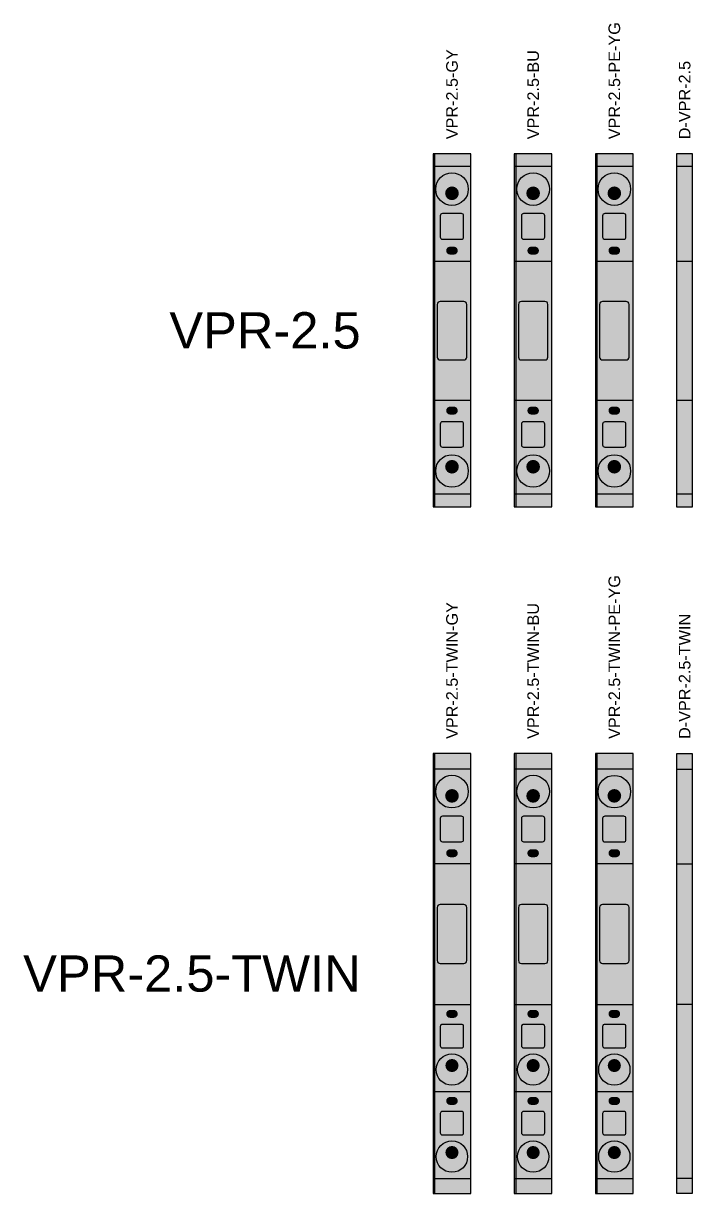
# Model space of a CAD drawing. Header units: millimetres. Extents: x -73 to 58, y -1663 to 37.
# Drawn here: x -56.5 to 35.8, y -402.2 to -240.8 of the extents above; entities that cross this region are included whole.
import ezdxf
from ezdxf.enums import TextEntityAlignment as Align

# ---------------------------------------------------------------- set-up
doc = ezdxf.new("R2010")
doc.units = ezdxf.units.MM
doc.styles.add('VPR_Arial', font='arial.ttf')

# ---------------------------------------------------------------- blocks, each defined once
blk = doc.blocks.new('VPR-2.5-GY')
at = {"true_color": 0x82817d}
blk.add_hatch(color=8, dxfattribs=at).paths.add_polyline_path([(0, -24.35), (5.2, -24.35), (5.2, 24.35), (0, 24.35)])
at = {"true_color": 0x72706d}
for points in [[(0, 22.65), (5.2, 22.65), (5.2, 24.35), (0, 24.35)], [(0, -24.35), (5.2, -24.35), (5.2, -22.55), (0, -22.55)]]:
    blk.add_hatch(color=8, dxfattribs=at).paths.add_polyline_path(points)
at = {"true_color": 0x989692}
for points in [[(0, 9.55), (5.2, 9.55), (5.2, 22.65), (0, 22.65)], [(0, -22.55), (5.2, -22.55), (5.2, -9.65), (0, -9.65)]]:
    blk.add_hatch(color=252, dxfattribs=at).paths.add_polyline_path(points)
at = {"true_color": 0x706f6c}
h = blk.add_hatch(color=8, dxfattribs=at)
edge = h.paths.add_edge_path()
edge.add_arc((2.6, 19.483), 2.25, 0, 360)
at = {"true_color": 0x4f4e4b}
h = blk.add_hatch(color=251, dxfattribs=at)
edge = h.paths.add_edge_path()
edge.add_arc((2.6, 19.168), 1.665, 0, 360)
at = {"true_color": 0x2d2d2b}
h = blk.add_hatch(color=250, dxfattribs=at)
edge = h.paths.add_edge_path()
edge.add_arc((2.6, 18.898), 0.945, 0, 360)
at = {"true_color": 0xe46f30}
for points in [[(1.288, 12.563), (3.912, 12.563, 0.414213562), (4.212, 12.863), (4.212, 15.8, 0.414213562), (3.912, 16.1), (1.288, 16.1, 0.414213562), (0.988, 15.8), (0.988, 12.863, 0.414213562)], [(1.288, -16.1), (3.912, -16.1, 0.414213562), (4.212, -15.8), (4.212, -12.917, 0.414213562), (3.912, -12.617), (1.288, -12.617, 0.414213562), (0.988, -12.917), (0.988, -15.8, 0.414213562)]]:
    blk.add_hatch(color=32, dxfattribs=at).paths.add_polyline_path(points)
at = {"true_color": 0x723718}
for points in [[(0.988, 13.65947), (4.212, 14.57909), (4.212, 15.00353), (0.988, 14.08391)], [(0.988, -15.02027), (4.212, -14.11469), (4.212, -13.69673), (0.988, -14.60231)]]:
    blk.add_hatch(color=36, dxfattribs=at).paths.add_polyline_path(points)
at = {"true_color": 0x3f3f3d}
for points in [[(2.349, 10.441), (2.851, 10.441, 0.414213562), (3.4, 10.99), (3.4, 10.992, 0.414213562), (2.851, 11.541), (2.349, 11.541, 0.414213562), (1.8, 10.992), (1.8, 10.99, 0.414213562)], [(2.349, -11.619), (2.851, -11.619, 0.414213562), (3.4, -11.07), (3.4, -11.068, 0.414213562), (2.851, -10.519), (2.349, -10.519, 0.414213562), (1.8, -11.068), (1.8, -11.07, 0.414213562)]]:
    blk.add_hatch(color=250, dxfattribs=at).paths.add_polyline_path(points)
at = {"true_color": 0x343437}
for points in [[(1.3, 6.35), (3.9, 6.35), (3.9, 8.55), (1.3, 8.55)], [(1.3, -8.65), (3.9, -8.65), (3.9, -6.45), (1.3, -6.45)]]:
    blk.add_hatch(color=250, dxfattribs=at).paths.add_polyline_path(points)
at = {"true_color": 0xa4a29d}
blk.add_hatch(color=253, dxfattribs=at).paths.add_polyline_path([(0.972, -4.082), (4.228, -4.082, 0.414213562), (4.628, -3.682), (4.628, 3.582, 0.414213562), (4.228, 3.982), (0.972, 3.982, 0.414213562), (0.572, 3.582), (0.572, -3.682, 0.414213562)])
at = {"true_color": 0x706f6c}
h = blk.add_hatch(color=8, dxfattribs=at)
edge = h.paths.add_edge_path()
edge.add_arc((2.6, -19.397), 2.25, 0, 360)
at = {"true_color": 0x4f4e4b}
h = blk.add_hatch(color=251, dxfattribs=at)
edge = h.paths.add_edge_path()
edge.add_arc((2.6, -19.082), 1.665, 0, 360)
at = {"true_color": 0x2d2d2b}
h = blk.add_hatch(color=250, dxfattribs=at)
edge = h.paths.add_edge_path()
edge.add_arc((2.6, -18.812), 0.945, 0, 360)
at = {"color": 253, "true_color": 0xaaa8a3}
blk.add_line((0.25, -24.35), (0.25, 24.35), dxfattribs=at)
at = {"color": 251, "true_color": 0x5b5a57}
for p, q in [((0, 22.65), (5.2, 22.65)), ((0, 9.55), (5.2, 9.55)), ((0, -9.65), (5.2, -9.65)), ((0, -22.55), (5.2, -22.55))]:
    blk.add_line(p, q, dxfattribs=at)
blk.add_lwpolyline([(0, -24.35), (5.2, -24.35), (5.2, 24.35), (0, 24.35)], close=True)
at = {"color": 34, "true_color": 0x8d441d}
for points in [[(1.288, 12.563), (3.912, 12.563, 0.414213562), (4.212, 12.863), (4.212, 15.8, 0.414213562), (3.912, 16.1), (1.288, 16.1, 0.414213562), (0.988, 15.8), (0.988, 12.863, 0.414213562)], [(1.288, -16.1), (3.912, -16.1, 0.414213562), (4.212, -15.8), (4.212, -12.917, 0.414213562), (3.912, -12.617), (1.288, -12.617, 0.414213562), (0.988, -12.917), (0.988, -15.8, 0.414213562)]]:
    blk.add_lwpolyline(points, format="xyb", close=True, dxfattribs=at)
at = {"color": 251, "true_color": 0x5b5a57}
blk.add_lwpolyline([(0.972, -4.082), (4.228, -4.082, 0.414213562), (4.628, -3.682), (4.628, 3.582, 0.414213562), (4.228, 3.982), (0.972, 3.982, 0.414213562), (0.572, 3.582), (0.572, -3.682, 0.414213562)], format="xyb", close=True, dxfattribs=at)
at = {"color": 251, "true_color": 0x535250}
for centre in [(2.6, 19.483), (2.6, -19.397)]:
    blk.add_circle(centre, 2.25, dxfattribs=at)
blk = doc.blocks.new('VPR-2.5-BU')
at = {"true_color": 0x22609a}
blk.add_hatch(color=144, dxfattribs=at).paths.add_polyline_path([(0, -24.35), (5.2, -24.35), (5.2, 24.35), (0, 24.35)])
at = {"true_color": 0x1e5487}
for points in [[(0, 22.65), (5.2, 22.65), (5.2, 24.35), (0, 24.35)], [(0, -24.35), (5.2, -24.35), (5.2, -22.55), (0, -22.55)]]:
    blk.add_hatch(color=146, dxfattribs=at).paths.add_polyline_path(points)
at = {"true_color": 0x2870b4}
for points in [[(0, 9.55), (5.2, 9.55), (5.2, 22.65), (0, 22.65)], [(0, -22.55), (5.2, -22.55), (5.2, -9.65), (0, -9.65)]]:
    blk.add_hatch(color=155, dxfattribs=at).paths.add_polyline_path(points)
at = {"true_color": 0x1d5285}
h = blk.add_hatch(color=146, dxfattribs=at)
edge = h.paths.add_edge_path()
edge.add_arc((2.6, 19.483), 2.25, 0, 360)
at = {"true_color": 0x143a5d}
h = blk.add_hatch(color=159, dxfattribs=at)
edge = h.paths.add_edge_path()
edge.add_arc((2.6, 19.168), 1.665, 0, 360)
at = {"true_color": 0x0c2136}
h = blk.add_hatch(color=158, dxfattribs=at)
edge = h.paths.add_edge_path()
edge.add_arc((2.6, 18.898), 0.945, 0, 360)
at = {"true_color": 0xe46f30}
for points in [[(1.288, 12.563), (3.912, 12.563, 0.414213562), (4.212, 12.863), (4.212, 15.8, 0.414213562), (3.912, 16.1), (1.288, 16.1, 0.414213562), (0.988, 15.8), (0.988, 12.863, 0.414213562)], [(1.288, -16.1), (3.912, -16.1, 0.414213562), (4.212, -15.8), (4.212, -12.917, 0.414213562), (3.912, -12.617), (1.288, -12.617, 0.414213562), (0.988, -12.917), (0.988, -15.8, 0.414213562)]]:
    blk.add_hatch(color=32, dxfattribs=at).paths.add_polyline_path(points)
at = {"true_color": 0x723718}
for points in [[(0.988, 13.65947), (4.212, 14.57909), (4.212, 15.00353), (0.988, 14.08391)], [(0.988, -15.02027), (4.212, -14.11469), (4.212, -13.69673), (0.988, -14.60231)]]:
    blk.add_hatch(color=36, dxfattribs=at).paths.add_polyline_path(points)
at = {"true_color": 0x102f4b}
for points in [[(2.349, 10.441), (2.851, 10.441, 0.414213562), (3.4, 10.99), (3.4, 10.992, 0.414213562), (2.851, 11.541), (2.349, 11.541, 0.414213562), (1.8, 10.992), (1.8, 10.99, 0.414213562)], [(2.349, -11.619), (2.851, -11.619, 0.414213562), (3.4, -11.07), (3.4, -11.068, 0.414213562), (2.851, -10.519), (2.349, -10.519, 0.414213562), (1.8, -11.068), (1.8, -11.07, 0.414213562)]]:
    blk.add_hatch(color=158, dxfattribs=at).paths.add_polyline_path(points)
at = {"true_color": 0x343437}
for points in [[(1.3, 6.35), (3.9, 6.35), (3.9, 8.55), (1.3, 8.55)], [(1.3, -8.65), (3.9, -8.65), (3.9, -6.45), (1.3, -6.45)]]:
    blk.add_hatch(color=250, dxfattribs=at).paths.add_polyline_path(points)
at = {"true_color": 0x2b78c2}
blk.add_hatch(color=152, dxfattribs=at).paths.add_polyline_path([(0.972, -4.082), (4.228, -4.082, 0.414213562), (4.628, -3.682), (4.628, 3.582, 0.414213562), (4.228, 3.982), (0.972, 3.982, 0.414213562), (0.572, 3.582), (0.572, -3.682, 0.414213562)])
at = {"true_color": 0x1d5285}
h = blk.add_hatch(color=146, dxfattribs=at)
edge = h.paths.add_edge_path()
edge.add_arc((2.6, -19.397), 2.25, 0, 360)
at = {"true_color": 0x143a5d}
h = blk.add_hatch(color=159, dxfattribs=at)
edge = h.paths.add_edge_path()
edge.add_arc((2.6, -19.082), 1.665, 0, 360)
at = {"true_color": 0x0c2136}
h = blk.add_hatch(color=158, dxfattribs=at)
edge = h.paths.add_edge_path()
edge.add_arc((2.6, -18.812), 0.945, 0, 360)
at = {"color": 152, "true_color": 0x2c7dc9}
blk.add_line((0.25, -24.35), (0.25, 24.35), dxfattribs=at)
at = {"color": 156, "true_color": 0x18436c}
for p, q in [((0, 22.65), (5.2, 22.65)), ((0, 9.55), (5.2, 9.55)), ((0, -9.65), (5.2, -9.65)), ((0, -22.55), (5.2, -22.55))]:
    blk.add_line(p, q, dxfattribs=at)
blk.add_lwpolyline([(0, -24.35), (5.2, -24.35), (5.2, 24.35), (0, 24.35)], close=True)
at = {"color": 34, "true_color": 0x8d441d}
for points in [[(1.288, 12.563), (3.912, 12.563, 0.414213562), (4.212, 12.863), (4.212, 15.8, 0.414213562), (3.912, 16.1), (1.288, 16.1, 0.414213562), (0.988, 15.8), (0.988, 12.863, 0.414213562)], [(1.288, -16.1), (3.912, -16.1, 0.414213562), (4.212, -15.8), (4.212, -12.917, 0.414213562), (3.912, -12.617), (1.288, -12.617, 0.414213562), (0.988, -12.917), (0.988, -15.8, 0.414213562)]]:
    blk.add_lwpolyline(points, format="xyb", close=True, dxfattribs=at)
at = {"color": 156, "true_color": 0x18436c}
blk.add_lwpolyline([(0.972, -4.082), (4.228, -4.082, 0.414213562), (4.628, -3.682), (4.628, 3.582, 0.414213562), (4.228, 3.982), (0.972, 3.982, 0.414213562), (0.572, 3.582), (0.572, -3.682, 0.414213562)], format="xyb", close=True, dxfattribs=at)
at = {"color": 159, "true_color": 0x163d63}
for centre in [(2.6, 19.483), (2.6, -19.397)]:
    blk.add_circle(centre, 2.25, dxfattribs=at)
blk = doc.blocks.new('VPR-2.5-PE-YG')
at = {"true_color": 0x438b60}
blk.add_hatch(color=117, dxfattribs=at).paths.add_polyline_path([(0, -24.35), (5.2, -24.35), (5.2, 24.35), (0, 24.35)])
at = {"true_color": 0x3a7954}
for points in [[(0, 22.65), (5.2, 22.65), (5.2, 24.35), (0, 24.35)], [(0, -24.35), (5.2, -24.35), (5.2, -22.55), (0, -22.55)]]:
    blk.add_hatch(color=107, dxfattribs=at).paths.add_polyline_path(points)
at = {"true_color": 0xc4c45c}
for points in [[(0, 23.4), (5.2, 23.99), (5.2, 24.16), (0, 23.57)], [(0, 22.05), (5.2, 22.09), (5.2, 22.25), (0, 22.22)], [(0, 20.89), (5.2, 19.76), (5.2, 20.16), (0, 21.28)], [(0, 19.23), (5.2, 18.38), (5.2, 18.57), (0, 19.42)], [(0, 18.5), (5.2, 18.75), (5.2, 18.9), (0, 18.66)], [(0, 17.45), (5.2, 16.87), (5.2, 17.05), (0, 17.62)], [(0, 16.59), (5.2, 16.84), (5.2, 17.07), (0, 16.83)], [(0, 15.27), (5.2, 14.09), (5.2, 14.31), (0, 15.49)], [(0, 13.49), (5.2, 13.31), (5.2, 13.68), (0, 13.86)], [(0, 11.82), (5.2, 11.75), (5.2, 12.07), (0, 12.14)], [(0, 10.01), (5.2, 9.45), (5.2, 9.99), (0, 10.55)], [(0, 8.47), (5.2, 8.65), (5.2, 8.93), (0, 8.75)], [(0, 6.63), (5.2, 7.25), (5.2, 7.74), (0, 7.12)], [(0, 5.24), (5.2, 6.18), (5.2, 6.48), (0, 5.54)], [(0, 2.91), (5.2, 2.94), (5.2, 3.48), (0, 3.45)], [(0, 1.59), (5.2, 1.08), (5.2, 1.37), (0, 1.88)], [(0, -0.34), (5.2, -0.2), (5.2, 0.2), (0, 0.07)], [(0, -1.8), (5.2, -1.59), (5.2, -1.1), (0, -1.31)], [(0, -2.85), (5.2, -3.85), (5.2, -3.68), (0, -2.68)], [(0, -4.57), (5.2, -4.36), (5.2, -3.94), (0, -4.15)], [(0, -6.11), (5.2, -5.86), (5.2, -5.5), (0, -5.75)], [(0, -7.92), (5.2, -6.9), (5.2, -6.53), (0, -7.55)], [(0, -9.47), (5.2, -9.25), (5.2, -8.84), (0, -9.06)], [(0, -10.46), (5.2, -9.75), (5.2, -9.6), (0, -10.31)], [(0, -12.21), (5.2, -11.78), (5.2, -11.52), (0, -11.95)], [(0, -13.78), (5.2, -12.95), (5.2, -12.55), (0, -13.38)], [(0, -15.6), (5.2, -14.84), (5.2, -14.3), (0, -15.05)], [(0, -16.62), (5.2, -16.61), (5.2, -16.42), (0, -16.43)], [(0, -18.1), (5.2, -16.98), (5.2, -16.56), (0, -17.68)], [(0, -20.11), (5.2, -21.08), (5.2, -20.68), (0, -19.71)], [(0, -20.95), (5.2, -20.8), (5.2, -20.51), (0, -20.67)], [(0, -22.71), (5.2, -23.59), (5.2, -23.42), (0, -22.54)], [(0, -24.01), (5.2, -24.35), (5.2, -23.91), (0, -23.57)]]:
    blk.add_hatch(color=53, dxfattribs=at).paths.add_polyline_path(points)
at = {"true_color": 0x4ea270}
for points in [[(0, 9.55), (5.2, 9.55), (5.2, 22.65), (0, 22.65)], [(0, -22.55), (5.2, -22.55), (5.2, -9.65), (0, -9.65)]]:
    blk.add_hatch(color=115, dxfattribs=at).paths.add_polyline_path(points)
at = {"true_color": 0x397752}
h = blk.add_hatch(color=107, dxfattribs=at)
edge = h.paths.add_edge_path()
edge.add_arc((2.6, 19.48), 2.25, 0, 360)
at = {"true_color": 0x28543a}
h = blk.add_hatch(color=119, dxfattribs=at)
edge = h.paths.add_edge_path()
edge.add_arc((2.6, 19.17), 1.67, 0, 360)
at = {"true_color": 0x173021}
h = blk.add_hatch(color=99, dxfattribs=at)
edge = h.paths.add_edge_path()
edge.add_arc((2.6, 18.9), 0.945, 0, 360)
at = {"true_color": 0xe46f30}
for points in [[(1.29, 12.56), (3.91, 12.56, 0.414214), (4.21, 12.86), (4.21, 15.8, 0.414214), (3.91, 16.1), (1.29, 16.1, 0.414214), (0.99, 15.8), (0.99, 12.86, 0.414214)], [(1.29, -16.1), (3.91, -16.1, 0.414214), (4.21, -15.8), (4.21, -12.92, 0.414214), (3.91, -12.62), (1.29, -12.62, 0.414214), (0.99, -12.92), (0.99, -15.8, 0.414214)]]:
    blk.add_hatch(color=32, dxfattribs=at).paths.add_polyline_path(points)
at = {"true_color": 0x723718}
for points in [[(0.99, 13.66), (4.21, 14.58), (4.21, 15), (0.99, 14.08)], [(0.99, -15.02), (4.21, -14.11), (4.21, -13.7), (0.99, -14.6)]]:
    blk.add_hatch(color=36, dxfattribs=at).paths.add_polyline_path(points)
at = {"true_color": 0x20442f}
for points in [[(2.35, 10.44), (2.85, 10.44, 0.414214), (3.4, 10.99), (3.4, 10.99, 0.414214), (2.85, 11.54), (2.35, 11.54, 0.414214), (1.8, 10.99), (1.8, 10.99, 0.414214)], [(2.35, -11.62), (2.85, -11.62, 0.414214), (3.4, -11.07), (3.4, -11.07, 0.414214), (2.85, -10.52), (2.35, -10.52, 0.414214), (1.8, -11.07), (1.8, -11.07, 0.414214)]]:
    blk.add_hatch(color=109, dxfattribs=at).paths.add_polyline_path(points)
at = {"true_color": 0x343437}
for points in [[(1.3, 6.35), (3.9, 6.35), (3.9, 8.55), (1.3, 8.55)], [(1.3, -8.65), (3.9, -8.65), (3.9, -6.45), (1.3, -6.45)]]:
    blk.add_hatch(color=250, dxfattribs=at).paths.add_polyline_path(points)
at = {"true_color": 0x4a996a}
blk.add_hatch(color=115, dxfattribs=at).paths.add_polyline_path([(0.97, -4.08), (4.23, -4.08, 0.414214), (4.63, -3.68), (4.63, 3.58, 0.414214), (4.23, 3.98), (0.97, 3.98, 0.414214), (0.57, 3.58), (0.57, -3.68, 0.414214)])
at = {"true_color": 0x397752}
h = blk.add_hatch(color=107, dxfattribs=at)
edge = h.paths.add_edge_path()
edge.add_arc((2.6, -19.4), 2.25, 0, 360)
at = {"true_color": 0x28543a}
h = blk.add_hatch(color=119, dxfattribs=at)
edge = h.paths.add_edge_path()
edge.add_arc((2.6, -19.08), 1.67, 0, 360)
at = {"true_color": 0x173021}
h = blk.add_hatch(color=99, dxfattribs=at)
edge = h.paths.add_edge_path()
edge.add_arc((2.6, -18.81), 0.945, 0, 360)
at = {"color": 103, "true_color": 0x57b57d}
blk.add_line((0.25, -24.35), (0.25, 24.35), dxfattribs=at)
at = {"color": 129, "true_color": 0x2e6143}
for p, q in [((0, 22.65), (5.2, 22.65)), ((0, 9.55), (5.2, 9.55)), ((0, -9.65), (5.2, -9.65)), ((0, -22.55), (5.2, -22.55))]:
    blk.add_line(p, q, dxfattribs=at)
blk.add_lwpolyline([(0, -24.35), (5.2, -24.35), (5.2, 24.35), (0, 24.35)], close=True)
at = {"color": 34, "true_color": 0x8d441d}
for points in [[(1.29, 12.56), (3.91, 12.56, 0.414214), (4.21, 12.86), (4.21, 15.8, 0.414214), (3.91, 16.1), (1.29, 16.1, 0.414214), (0.99, 15.8), (0.99, 12.86, 0.414214)], [(1.29, -16.1), (3.91, -16.1, 0.414214), (4.21, -15.8), (4.21, -12.92, 0.414214), (3.91, -12.62), (1.29, -12.62, 0.414214), (0.99, -12.92), (0.99, -15.8, 0.414214)]]:
    blk.add_lwpolyline(points, format="xyb", close=True, dxfattribs=at)
at = {"color": 129, "true_color": 0x2e6143}
blk.add_lwpolyline([(0.97, -4.08), (4.23, -4.08, 0.414214), (4.63, -3.68), (4.63, 3.58, 0.414214), (4.23, 3.98), (0.97, 3.98, 0.414214), (0.57, 3.58), (0.57, -3.68, 0.414214)], format="xyb", close=True, dxfattribs=at)
at = {"color": 119, "true_color": 0x2a593d}
for centre in [(2.6, 19.48), (2.6, -19.4)]:
    blk.add_circle(centre, 2.25, dxfattribs=at)
blk = doc.blocks.new('D-VPR-2.5')
at = {"true_color": 0xaba7a1}
blk.add_hatch(color=253, dxfattribs=at).paths.add_polyline_path([(0, -24.35), (2.2, -24.35), (2.2, 24.35), (0, 24.35)])
at = {"true_color": 0xb5b1aa}
for points in [[(0, 9.55), (2.2, 9.55), (2.2, 22.65), (0, 22.65)], [(0, -22.55), (2.2, -22.55), (2.2, -9.65), (0, -9.65)]]:
    blk.add_hatch(color=253, dxfattribs=at).paths.add_polyline_path(points)
at = {"color": 8, "true_color": 0x777470}
for p, q in [((0, 22.65), (2.2, 22.65)), ((0, 9.55), (2.2, 9.55)), ((0, -9.65), (2.2, -9.65)), ((0, -22.55), (2.2, -22.55))]:
    blk.add_line(p, q, dxfattribs=at)
blk.add_lwpolyline([(0, -24.35), (2.2, -24.35), (2.2, 24.35), (0, 24.35)], close=True)
blk = doc.blocks.new('VPR-2.5-TWIN-GY')
at = {"true_color": 0x82817d}
blk.add_hatch(color=8, dxfattribs=at).paths.add_polyline_path([(0, -30.35), (5.2, -30.35), (5.2, 30.35), (0, 30.35)])
at = {"true_color": 0x72706d}
for points in [[(0, 28.25), (5.2, 28.25), (5.2, 30.35), (0, 30.35)], [(0, -30.35), (5.2, -30.35), (5.2, -28.25), (0, -28.25)]]:
    blk.add_hatch(color=8, dxfattribs=at).paths.add_polyline_path(points)
at = {"true_color": 0x989692}
for points in [[(0, 15.15), (5.2, 15.15), (5.2, 28.25), (0, 28.25)], [(0, -28.25), (5.2, -28.25), (5.2, -4.25), (0, -4.25)]]:
    blk.add_hatch(color=252, dxfattribs=at).paths.add_polyline_path(points)
at = {"true_color": 0x706f6c}
h = blk.add_hatch(color=8, dxfattribs=at)
edge = h.paths.add_edge_path()
edge.add_arc((2.6, 25.083), 2.25, 0, 360)
at = {"true_color": 0x4f4e4b}
h = blk.add_hatch(color=251, dxfattribs=at)
edge = h.paths.add_edge_path()
edge.add_arc((2.6, 24.768), 1.665, 0, 360)
at = {"true_color": 0x2d2d2b}
h = blk.add_hatch(color=250, dxfattribs=at)
edge = h.paths.add_edge_path()
edge.add_arc((2.6, 24.498), 0.945, 0, 360)
at = {"true_color": 0xe46f30}
for points in [[(1.288, 18.163), (3.912, 18.163, 0.41421356), (4.212, 18.463), (4.212, 21.4, 0.41421356), (3.912, 21.7), (1.288, 21.7, 0.41421356), (0.988, 21.4), (0.988, 18.463, 0.41421356)], [(1.288, -10.25), (3.912, -10.25, 0.41421356), (4.212, -9.95), (4.212, -7.31, 0.41421356), (3.912, -7.01), (1.288, -7.01, 0.41421356), (0.988, -7.31), (0.988, -9.95, 0.41421356)], [(1.288, -22.25), (3.912, -22.25, 0.41421356), (4.212, -21.95), (4.212, -19.31, 0.41421356), (3.912, -19.01), (1.288, -19.01, 0.41421356), (0.988, -19.31), (0.988, -21.95, 0.41421356)]]:
    blk.add_hatch(color=32, dxfattribs=at).paths.add_polyline_path(points)
at = {"true_color": 0x723718}
for points in [[(0.988, 19.2595), (4.212, 20.1791), (4.212, 20.6035), (0.988, 19.6839)], [(0.988, -9.2456), (4.212, -8.4032), (4.212, -8.0144), (0.988, -8.8568)], [(0.988, -21.2456), (4.212, -20.4032), (4.212, -20.0144), (0.988, -20.8568)]]:
    blk.add_hatch(color=36, dxfattribs=at).paths.add_polyline_path(points)
at = {"true_color": 0x3f3f3d}
for points in [[(2.349, 16.041), (2.851, 16.041, 0.41421356), (3.4, 16.59), (3.4, 16.592, 0.41421356), (2.851, 17.141), (2.349, 17.141, 0.41421356), (1.8, 16.592), (1.8, 16.59, 0.41421356)], [(2.349, -6.12), (2.851, -6.12, 0.41421356), (3.4, -5.571), (3.4, -5.569, 0.41421356), (2.851, -5.02), (2.349, -5.02, 0.41421356), (1.8, -5.569), (1.8, -5.571, 0.41421356)], [(2.349, -18.12), (2.851, -18.12, 0.41421356), (3.4, -17.571), (3.4, -17.569, 0.41421356), (2.851, -17.02), (2.349, -17.02, 0.41421356), (1.8, -17.569), (1.8, -17.571, 0.41421356)]]:
    blk.add_hatch(color=250, dxfattribs=at).paths.add_polyline_path(points)
at = {"true_color": 0x343437}
for points in [[(1.3, 11.95), (3.9, 11.95), (3.9, 14.15), (1.3, 14.15)], [(1.3, -3.25), (3.9, -3.25), (3.9, -1.05), (1.3, -1.05)]]:
    blk.add_hatch(color=250, dxfattribs=at).paths.add_polyline_path(points)
at = {"true_color": 0xa4a29d}
blk.add_hatch(color=253, dxfattribs=at).paths.add_polyline_path([(0.972, 1.376), (4.228, 1.376, 0.41421356), (4.628, 1.776), (4.628, 9.124, 0.41421356), (4.228, 9.524), (0.972, 9.524, 0.41421356), (0.572, 9.124), (0.572, 1.776, 0.41421356)])
at = {"true_color": 0x706f6c}
h = blk.add_hatch(color=8, dxfattribs=at)
edge = h.paths.add_edge_path()
edge.add_arc((2.6, -13.25), 2.16, 0, 360)
at = {"true_color": 0x4f4e4b}
h = blk.add_hatch(color=251, dxfattribs=at)
edge = h.paths.add_edge_path()
edge.add_arc((2.6, -12.9476), 1.5984, 0, 360)
at = {"true_color": 0x2d2d2b}
h = blk.add_hatch(color=250, dxfattribs=at)
edge = h.paths.add_edge_path()
edge.add_arc((2.6, -12.6884), 0.9072, 0, 360)
at = {"true_color": 0x706f6c}
h = blk.add_hatch(color=8, dxfattribs=at)
edge = h.paths.add_edge_path()
edge.add_arc((2.6, -25.25), 2.16, 0, 360)
at = {"true_color": 0x4f4e4b}
h = blk.add_hatch(color=251, dxfattribs=at)
edge = h.paths.add_edge_path()
edge.add_arc((2.6, -24.9476), 1.5984, 0, 360)
at = {"true_color": 0x2d2d2b}
h = blk.add_hatch(color=250, dxfattribs=at)
edge = h.paths.add_edge_path()
edge.add_arc((2.6, -24.6884), 0.9072, 0, 360)
at = {"color": 253, "true_color": 0xaaa8a3}
blk.add_line((0.25, -30.35), (0.25, 30.35), dxfattribs=at)
at = {"color": 251, "true_color": 0x5b5a57}
for p, q in [((0, 28.25), (5.2, 28.25)), ((0, 15.15), (5.2, 15.15)), ((0, -4.25), (5.2, -4.25)), ((0, -16.25), (5.2, -16.25)), ((0, -28.25), (5.2, -28.25))]:
    blk.add_line(p, q, dxfattribs=at)
blk.add_lwpolyline([(0, -30.35), (5.2, -30.35), (5.2, 30.35), (0, 30.35)], close=True)
at = {"color": 34, "true_color": 0x8d441d}
for points in [[(1.288, 18.163), (3.912, 18.163, 0.41421356), (4.212, 18.463), (4.212, 21.4, 0.41421356), (3.912, 21.7), (1.288, 21.7, 0.41421356), (0.988, 21.4), (0.988, 18.463, 0.41421356)], [(1.288, -10.25), (3.912, -10.25, 0.41421356), (4.212, -9.95), (4.212, -7.31, 0.41421356), (3.912, -7.01), (1.288, -7.01, 0.41421356), (0.988, -7.31), (0.988, -9.95, 0.41421356)], [(1.288, -22.25), (3.912, -22.25, 0.41421356), (4.212, -21.95), (4.212, -19.31, 0.41421356), (3.912, -19.01), (1.288, -19.01, 0.41421356), (0.988, -19.31), (0.988, -21.95, 0.41421356)]]:
    blk.add_lwpolyline(points, format="xyb", close=True, dxfattribs=at)
at = {"color": 251, "true_color": 0x5b5a57}
blk.add_lwpolyline([(0.972, 1.376), (4.228, 1.376, 0.41421356), (4.628, 1.776), (4.628, 9.124, 0.41421356), (4.228, 9.524), (0.972, 9.524, 0.41421356), (0.572, 9.124), (0.572, 1.776, 0.41421356)], format="xyb", close=True, dxfattribs=at)
at = {"color": 251, "true_color": 0x535250}
for centre, radius in [((2.6, 25.083), 2.25), ((2.6, -13.25), 2.16), ((2.6, -25.25), 2.16)]:
    blk.add_circle(centre, radius, dxfattribs=at)
blk = doc.blocks.new('VPR-2.5-TWIN-BU')
at = {"true_color": 0x22609a}
blk.add_hatch(color=144, dxfattribs=at).paths.add_polyline_path([(0, -30.35), (5.2, -30.35), (5.2, 30.35), (0, 30.35)])
at = {"true_color": 0x1e5487}
for points in [[(0, 28.25), (5.2, 28.25), (5.2, 30.35), (0, 30.35)], [(0, -30.35), (5.2, -30.35), (5.2, -28.25), (0, -28.25)]]:
    blk.add_hatch(color=146, dxfattribs=at).paths.add_polyline_path(points)
at = {"true_color": 0x2870b4}
for points in [[(0, 15.15), (5.2, 15.15), (5.2, 28.25), (0, 28.25)], [(0, -28.25), (5.2, -28.25), (5.2, -4.25), (0, -4.25)]]:
    blk.add_hatch(color=155, dxfattribs=at).paths.add_polyline_path(points)
at = {"true_color": 0x1d5285}
h = blk.add_hatch(color=146, dxfattribs=at)
edge = h.paths.add_edge_path()
edge.add_arc((2.6, 25.083), 2.25, 0, 360)
at = {"true_color": 0x143a5d}
h = blk.add_hatch(color=159, dxfattribs=at)
edge = h.paths.add_edge_path()
edge.add_arc((2.6, 24.768), 1.665, 0, 360)
at = {"true_color": 0x0c2136}
h = blk.add_hatch(color=158, dxfattribs=at)
edge = h.paths.add_edge_path()
edge.add_arc((2.6, 24.498), 0.945, 0, 360)
at = {"true_color": 0xe46f30}
for points in [[(1.288, 18.163), (3.912, 18.163, 0.41421356), (4.212, 18.463), (4.212, 21.4, 0.41421356), (3.912, 21.7), (1.288, 21.7, 0.41421356), (0.988, 21.4), (0.988, 18.463, 0.41421356)], [(1.288, -10.25), (3.912, -10.25, 0.41421356), (4.212, -9.95), (4.212, -7.31, 0.41421356), (3.912, -7.01), (1.288, -7.01, 0.41421356), (0.988, -7.31), (0.988, -9.95, 0.41421356)], [(1.288, -22.25), (3.912, -22.25, 0.41421356), (4.212, -21.95), (4.212, -19.31, 0.41421356), (3.912, -19.01), (1.288, -19.01, 0.41421356), (0.988, -19.31), (0.988, -21.95, 0.41421356)]]:
    blk.add_hatch(color=32, dxfattribs=at).paths.add_polyline_path(points)
at = {"true_color": 0x723718}
for points in [[(0.988, 19.2595), (4.212, 20.1791), (4.212, 20.6035), (0.988, 19.6839)], [(0.988, -9.2456), (4.212, -8.4032), (4.212, -8.0144), (0.988, -8.8568)], [(0.988, -21.2456), (4.212, -20.4032), (4.212, -20.0144), (0.988, -20.8568)]]:
    blk.add_hatch(color=36, dxfattribs=at).paths.add_polyline_path(points)
at = {"true_color": 0x102f4b}
for points in [[(2.349, 16.041), (2.851, 16.041, 0.41421356), (3.4, 16.59), (3.4, 16.592, 0.41421356), (2.851, 17.141), (2.349, 17.141, 0.41421356), (1.8, 16.592), (1.8, 16.59, 0.41421356)], [(2.349, -6.12), (2.851, -6.12, 0.41421356), (3.4, -5.571), (3.4, -5.569, 0.41421356), (2.851, -5.02), (2.349, -5.02, 0.41421356), (1.8, -5.569), (1.8, -5.571, 0.41421356)], [(2.349, -18.12), (2.851, -18.12, 0.41421356), (3.4, -17.571), (3.4, -17.569, 0.41421356), (2.851, -17.02), (2.349, -17.02, 0.41421356), (1.8, -17.569), (1.8, -17.571, 0.41421356)]]:
    blk.add_hatch(color=158, dxfattribs=at).paths.add_polyline_path(points)
at = {"true_color": 0x343437}
for points in [[(1.3, 11.95), (3.9, 11.95), (3.9, 14.15), (1.3, 14.15)], [(1.3, -3.25), (3.9, -3.25), (3.9, -1.05), (1.3, -1.05)]]:
    blk.add_hatch(color=250, dxfattribs=at).paths.add_polyline_path(points)
at = {"true_color": 0x2b78c2}
blk.add_hatch(color=152, dxfattribs=at).paths.add_polyline_path([(0.972, 1.376), (4.228, 1.376, 0.41421356), (4.628, 1.776), (4.628, 9.124, 0.41421356), (4.228, 9.524), (0.972, 9.524, 0.41421356), (0.572, 9.124), (0.572, 1.776, 0.41421356)])
at = {"true_color": 0x1d5285}
h = blk.add_hatch(color=146, dxfattribs=at)
edge = h.paths.add_edge_path()
edge.add_arc((2.6, -13.25), 2.16, 0, 360)
at = {"true_color": 0x143a5d}
h = blk.add_hatch(color=159, dxfattribs=at)
edge = h.paths.add_edge_path()
edge.add_arc((2.6, -12.9476), 1.5984, 0, 360)
at = {"true_color": 0x0c2136}
h = blk.add_hatch(color=158, dxfattribs=at)
edge = h.paths.add_edge_path()
edge.add_arc((2.6, -12.6884), 0.9072, 0, 360)
at = {"true_color": 0x1d5285}
h = blk.add_hatch(color=146, dxfattribs=at)
edge = h.paths.add_edge_path()
edge.add_arc((2.6, -25.25), 2.16, 0, 360)
at = {"true_color": 0x143a5d}
h = blk.add_hatch(color=159, dxfattribs=at)
edge = h.paths.add_edge_path()
edge.add_arc((2.6, -24.9476), 1.5984, 0, 360)
at = {"true_color": 0x0c2136}
h = blk.add_hatch(color=158, dxfattribs=at)
edge = h.paths.add_edge_path()
edge.add_arc((2.6, -24.6884), 0.9072, 0, 360)
at = {"color": 152, "true_color": 0x2c7dc9}
blk.add_line((0.25, -30.35), (0.25, 30.35), dxfattribs=at)
at = {"color": 156, "true_color": 0x18436c}
for p, q in [((0, 28.25), (5.2, 28.25)), ((0, 15.15), (5.2, 15.15)), ((0, -4.25), (5.2, -4.25)), ((0, -16.25), (5.2, -16.25)), ((0, -28.25), (5.2, -28.25))]:
    blk.add_line(p, q, dxfattribs=at)
blk.add_lwpolyline([(0, -30.35), (5.2, -30.35), (5.2, 30.35), (0, 30.35)], close=True)
at = {"color": 34, "true_color": 0x8d441d}
for points in [[(1.288, 18.163), (3.912, 18.163, 0.41421356), (4.212, 18.463), (4.212, 21.4, 0.41421356), (3.912, 21.7), (1.288, 21.7, 0.41421356), (0.988, 21.4), (0.988, 18.463, 0.41421356)], [(1.288, -10.25), (3.912, -10.25, 0.41421356), (4.212, -9.95), (4.212, -7.31, 0.41421356), (3.912, -7.01), (1.288, -7.01, 0.41421356), (0.988, -7.31), (0.988, -9.95, 0.41421356)], [(1.288, -22.25), (3.912, -22.25, 0.41421356), (4.212, -21.95), (4.212, -19.31, 0.41421356), (3.912, -19.01), (1.288, -19.01, 0.41421356), (0.988, -19.31), (0.988, -21.95, 0.41421356)]]:
    blk.add_lwpolyline(points, format="xyb", close=True, dxfattribs=at)
at = {"color": 156, "true_color": 0x18436c}
blk.add_lwpolyline([(0.972, 1.376), (4.228, 1.376, 0.41421356), (4.628, 1.776), (4.628, 9.124, 0.41421356), (4.228, 9.524), (0.972, 9.524, 0.41421356), (0.572, 9.124), (0.572, 1.776, 0.41421356)], format="xyb", close=True, dxfattribs=at)
at = {"color": 159, "true_color": 0x163d63}
for centre, radius in [((2.6, 25.083), 2.25), ((2.6, -13.25), 2.16), ((2.6, -25.25), 2.16)]:
    blk.add_circle(centre, radius, dxfattribs=at)
blk = doc.blocks.new('VPR-2.5-TWIN-PE-YG')
at = {"true_color": 0x438b60}
blk.add_hatch(color=117, dxfattribs=at).paths.add_polyline_path([(0, -30.35), (5.2, -30.35), (5.2, 30.35), (0, 30.35)])
at = {"true_color": 0x3a7954}
for points in [[(0, 28.25), (5.2, 28.25), (5.2, 30.35), (0, 30.35)], [(0, -30.35), (5.2, -30.35), (5.2, -28.25), (0, -28.25)]]:
    blk.add_hatch(color=107, dxfattribs=at).paths.add_polyline_path(points)
at = {"true_color": 0xc4c45c}
for points in [[(0, 29.28), (5.2, 29.28), (5.2, 29.52), (0, 29.52)], [(0, 28.09), (5.2, 27.27), (5.2, 27.8), (0, 28.62)], [(0, 27.09), (5.2, 27.52), (5.2, 27.91), (0, 27.49)], [(0, 25.68), (5.2, 25.4), (5.2, 25.93), (0, 26.22)], [(0, 24.74), (5.2, 24.09), (5.2, 24.26), (0, 24.91)], [(0, 22.87), (5.2, 23.63), (5.2, 24.18), (0, 23.42)], [(0, 20.89), (5.2, 21.92), (5.2, 22.44), (0, 21.42)], [(0, 19.82), (5.2, 19.57), (5.2, 19.84), (0, 20.1)], [(0, 18.39), (5.2, 18.23), (5.2, 18.47), (0, 18.62)], [(0, 16.79), (5.2, 17.98), (5.2, 18.16), (0, 16.97)], [(0, 15.1), (5.2, 16.27), (5.2, 16.73), (0, 15.57)], [(0, 13.48), (5.2, 13.8), (5.2, 14.32), (0, 14.01)], [(0, 12.47), (5.2, 12.63), (5.2, 12.81), (0, 12.64)], [(0, 11.22), (5.2, 11.45), (5.2, 11.64), (0, 11.41)], [(0, 9.88), (5.2, 10.21), (5.2, 10.52), (0, 10.19)], [(0, 7.88), (5.2, 8.72), (5.2, 9.07), (0, 8.23)], [(0, 6.07), (5.2, 5.13), (5.2, 5.57), (0, 6.51)], [(0, 4.42), (5.2, 5.15), (5.2, 5.54), (0, 4.8)], [(0, 3.24), (5.2, 3.52), (5.2, 4.03), (0, 3.76)], [(0, 1.17), (5.2, 1.95), (5.2, 2.37), (0, 1.6)], [(0, -0.03), (5.2, -0.24), (5.2, 0.01), (0, 0.22)], [(0, -1.37), (5.2, -1.28), (5.2, -0.98), (0, -1.06)], [(0, -2.42), (5.2, -2.98), (5.2, -2.77), (0, -2.21)], [(0, -3.57), (5.2, -3.33), (5.2, -3.16), (0, -3.4)], [(0, -5.76), (5.2, -4.73), (5.2, -4.35), (0, -5.37)], [(0, -4.73), (5.2, -5.56), (5.2, -5.39), (0, -4.56)], [(0, -6.88), (5.2, -5.95), (5.2, -5.5), (0, -6.44)], [(0, -8.56), (5.2, -8.26), (5.2, -8), (0, -8.3)], [(0, -10.22), (5.2, -10.17), (5.2, -9.78), (0, -9.82)], [(0, -11.56), (5.2, -12.66), (5.2, -12.14), (0, -11.04)], [(0, -12.64), (5.2, -13.4), (5.2, -12.92), (0, -12.16)], [(0, -14.4), (5.2, -14.58), (5.2, -14.09), (0, -13.9)], [(0, -16.01), (5.2, -15.39), (5.2, -14.92), (0, -15.53)], [(0, -17.49), (5.2, -17.07), (5.2, -16.73), (0, -17.15)], [(0, -18.47), (5.2, -18.19), (5.2, -18.01), (0, -18.29)], [(0, -19.44), (5.2, -19.37), (5.2, -19.11), (0, -19.18)], [(0, -21.3), (5.2, -21.82), (5.2, -21.37), (0, -20.85)], [(0, -22.3), (5.2, -23.13), (5.2, -22.72), (0, -21.9)], [(0, -23.61), (5.2, -24.69), (5.2, -24.2), (0, -23.11)], [(0, -24.46), (5.2, -25.06), (5.2, -24.73), (0, -24.13)], [(0, -26.07), (5.2, -25.09), (5.2, -24.85), (0, -25.82)], [(0, -27.64), (5.2, -28.25), (5.2, -27.96), (0, -27.36)], [(0, -29.84), (5.2, -28.67), (5.2, -28.2), (0, -29.37)]]:
    blk.add_hatch(color=53, dxfattribs=at).paths.add_polyline_path(points)
at = {"true_color": 0x4ea270}
for points in [[(0, 15.15), (5.2, 15.15), (5.2, 28.25), (0, 28.25)], [(0, -28.25), (5.2, -28.25), (5.2, -4.25), (0, -4.25)]]:
    blk.add_hatch(color=115, dxfattribs=at).paths.add_polyline_path(points)
at = {"true_color": 0x397752}
h = blk.add_hatch(color=107, dxfattribs=at)
edge = h.paths.add_edge_path()
edge.add_arc((2.6, 25.08), 2.25, 0, 360)
at = {"true_color": 0x28543a}
h = blk.add_hatch(color=119, dxfattribs=at)
edge = h.paths.add_edge_path()
edge.add_arc((2.6, 24.77), 1.67, 0, 360)
at = {"true_color": 0x173021}
h = blk.add_hatch(color=99, dxfattribs=at)
edge = h.paths.add_edge_path()
edge.add_arc((2.6, 24.5), 0.945, 0, 360)
at = {"true_color": 0xe46f30}
for points in [[(1.29, 18.16), (3.91, 18.16, 0.414214), (4.21, 18.46), (4.21, 21.4, 0.414214), (3.91, 21.7), (1.29, 21.7, 0.414214), (0.99, 21.4), (0.99, 18.46, 0.414214)], [(1.29, -10.25), (3.91, -10.25, 0.414214), (4.21, -9.95), (4.21, -7.31, 0.414214), (3.91, -7.01), (1.29, -7.01, 0.414214), (0.99, -7.31), (0.99, -9.95, 0.414214)], [(1.29, -22.25), (3.91, -22.25, 0.414214), (4.21, -21.95), (4.21, -19.31, 0.414214), (3.91, -19.01), (1.29, -19.01, 0.414214), (0.99, -19.31), (0.99, -21.95, 0.414214)]]:
    blk.add_hatch(color=32, dxfattribs=at).paths.add_polyline_path(points)
at = {"true_color": 0x723718}
for points in [[(0.99, 19.26), (4.21, 20.18), (4.21, 20.6), (0.99, 19.68)], [(0.99, -9.25), (4.21, -8.4), (4.21, -8.01), (0.99, -8.86)], [(0.99, -21.25), (4.21, -20.4), (4.21, -20.01), (0.99, -20.86)]]:
    blk.add_hatch(color=36, dxfattribs=at).paths.add_polyline_path(points)
at = {"true_color": 0x20442f}
for points in [[(2.35, 16.04), (2.85, 16.04, 0.414214), (3.4, 16.59), (3.4, 16.59, 0.414214), (2.85, 17.14), (2.35, 17.14, 0.414214), (1.8, 16.59), (1.8, 16.59, 0.414214)], [(2.35, -6.12), (2.85, -6.12, 0.414214), (3.4, -5.57), (3.4, -5.57, 0.414214), (2.85, -5.02), (2.35, -5.02, 0.414214), (1.8, -5.57), (1.8, -5.57, 0.414214)], [(2.35, -18.12), (2.85, -18.12, 0.414214), (3.4, -17.57), (3.4, -17.57, 0.414214), (2.85, -17.02), (2.35, -17.02, 0.414214), (1.8, -17.57), (1.8, -17.57, 0.414214)]]:
    blk.add_hatch(color=109, dxfattribs=at).paths.add_polyline_path(points)
at = {"true_color": 0x343437}
for points in [[(1.3, 11.95), (3.9, 11.95), (3.9, 14.15), (1.3, 14.15)], [(1.3, -3.25), (3.9, -3.25), (3.9, -1.05), (1.3, -1.05)]]:
    blk.add_hatch(color=250, dxfattribs=at).paths.add_polyline_path(points)
at = {"true_color": 0x4a996a}
blk.add_hatch(color=115, dxfattribs=at).paths.add_polyline_path([(0.97, 1.38), (4.23, 1.38, 0.414214), (4.63, 1.78), (4.63, 9.12, 0.414214), (4.23, 9.52), (0.97, 9.52, 0.414214), (0.57, 9.12), (0.57, 1.78, 0.414214)])
at = {"true_color": 0x397752}
h = blk.add_hatch(color=107, dxfattribs=at)
edge = h.paths.add_edge_path()
edge.add_arc((2.6, -13.25), 2.16, 0, 360)
at = {"true_color": 0x28543a}
h = blk.add_hatch(color=119, dxfattribs=at)
edge = h.paths.add_edge_path()
edge.add_arc((2.6, -12.95), 1.6, 0, 360)
at = {"true_color": 0x173021}
h = blk.add_hatch(color=99, dxfattribs=at)
edge = h.paths.add_edge_path()
edge.add_arc((2.6, -12.69), 0.907, 0, 360)
at = {"true_color": 0x397752}
h = blk.add_hatch(color=107, dxfattribs=at)
edge = h.paths.add_edge_path()
edge.add_arc((2.6, -25.25), 2.16, 0, 360)
at = {"true_color": 0x28543a}
h = blk.add_hatch(color=119, dxfattribs=at)
edge = h.paths.add_edge_path()
edge.add_arc((2.6, -24.95), 1.6, 0, 360)
at = {"true_color": 0x173021}
h = blk.add_hatch(color=99, dxfattribs=at)
edge = h.paths.add_edge_path()
edge.add_arc((2.6, -24.69), 0.907, 0, 360)
at = {"color": 103, "true_color": 0x57b57d}
blk.add_line((0.25, -30.35), (0.25, 30.35), dxfattribs=at)
at = {"color": 129, "true_color": 0x2e6143}
for p, q in [((0, 28.25), (5.2, 28.25)), ((0, 15.15), (5.2, 15.15)), ((0, -4.25), (5.2, -4.25)), ((0, -16.25), (5.2, -16.25)), ((0, -28.25), (5.2, -28.25))]:
    blk.add_line(p, q, dxfattribs=at)
blk.add_lwpolyline([(0, -30.35), (5.2, -30.35), (5.2, 30.35), (0, 30.35)], close=True)
at = {"color": 34, "true_color": 0x8d441d}
for points in [[(1.29, 18.16), (3.91, 18.16, 0.414214), (4.21, 18.46), (4.21, 21.4, 0.414214), (3.91, 21.7), (1.29, 21.7, 0.414214), (0.99, 21.4), (0.99, 18.46, 0.414214)], [(1.29, -10.25), (3.91, -10.25, 0.414214), (4.21, -9.95), (4.21, -7.31, 0.414214), (3.91, -7.01), (1.29, -7.01, 0.414214), (0.99, -7.31), (0.99, -9.95, 0.414214)], [(1.29, -22.25), (3.91, -22.25, 0.414214), (4.21, -21.95), (4.21, -19.31, 0.414214), (3.91, -19.01), (1.29, -19.01, 0.414214), (0.99, -19.31), (0.99, -21.95, 0.414214)]]:
    blk.add_lwpolyline(points, format="xyb", close=True, dxfattribs=at)
at = {"color": 129, "true_color": 0x2e6143}
blk.add_lwpolyline([(0.97, 1.38), (4.23, 1.38, 0.414214), (4.63, 1.78), (4.63, 9.12, 0.414214), (4.23, 9.52), (0.97, 9.52, 0.414214), (0.57, 9.12), (0.57, 1.78, 0.414214)], format="xyb", close=True, dxfattribs=at)
at = {"color": 119, "true_color": 0x2a593d}
for centre, radius in [((2.6, 25.08), 2.25), ((2.6, -13.25), 2.16), ((2.6, -25.25), 2.16)]:
    blk.add_circle(centre, radius, dxfattribs=at)
blk = doc.blocks.new('D-VPR-2.5-TWIN')
at = {"true_color": 0xaba7a1}
blk.add_hatch(color=253, dxfattribs=at).paths.add_polyline_path([(0, -30.3), (2.2, -30.3), (2.2, 30.3), (0, 30.3)])
at = {"true_color": 0xb5b1aa}
for points in [[(0, 15.13), (2.2, 15.13), (2.2, 28.2), (0, 28.2)], [(0, -28.2), (2.2, -28.2), (2.2, -4.24), (0, -4.24)]]:
    blk.add_hatch(color=253, dxfattribs=at).paths.add_polyline_path(points)
at = {"color": 8, "true_color": 0x777470}
for p, q in [((0, 28.2), (2.2, 28.2)), ((0, 15.13), (2.2, 15.13)), ((0, -4.24), (2.2, -4.24)), ((0, -28.2), (2.2, -28.2))]:
    blk.add_line(p, q, dxfattribs=at)
blk.add_lwpolyline([(0, -30.3), (2.2, -30.3), (2.2, 30.3), (0, 30.3)], close=True)

msp = doc.modelspace()

# ---------------------------------------------------------------- block references
for name, p in [('VPR-2.5-GY', (0, -283.1)), ('VPR-2.5-BU', (11.2, -283.1)), ('VPR-2.5-PE-YG', (22.4, -283.1)), ('D-VPR-2.5', (33.6, -283.1)), ('VPR-2.5-TWIN-GY', (0, -371.8)), ('VPR-2.5-TWIN-BU', (11.2, -371.8)), ('VPR-2.5-TWIN-PE-YG', (22.4, -371.8)), ('D-VPR-2.5-TWIN', (33.6, -371.8))]:
    msp.add_blockref(name, p)

# ---------------------------------------------------------------- texts
at = {"style": 'VPR_Arial'}
for s, p in [('VPR-2.5-PE-YG', (25, -256.75)), ('VPR-2.5-GY', (2.6, -256.75)), ('VPR-2.5-BU', (13.8, -256.75)), ('D-VPR-2.5', (34.7, -256.75)), ('VPR-2.5-TWIN-PE-YG', (25, -339.45)), ('VPR-2.5-TWIN-GY', (2.6, -339.45)), ('VPR-2.5-TWIN-BU', (13.8, -339.45)), ('D-VPR-2.5-TWIN', (34.7, -339.45))]:
    msp.add_text(s, height=1.6, rotation=90, dxfattribs=at).set_placement(p, align=Align.MIDDLE_LEFT)
for s, p in [('VPR-2.5', (-10, -283.1)), ('VPR-2.5-TWIN', (-10, -371.8))]:
    msp.add_text(s, height=5, dxfattribs=at).set_placement(p, align=Align.MIDDLE_RIGHT)

doc.saveas('drawing.dxf')
